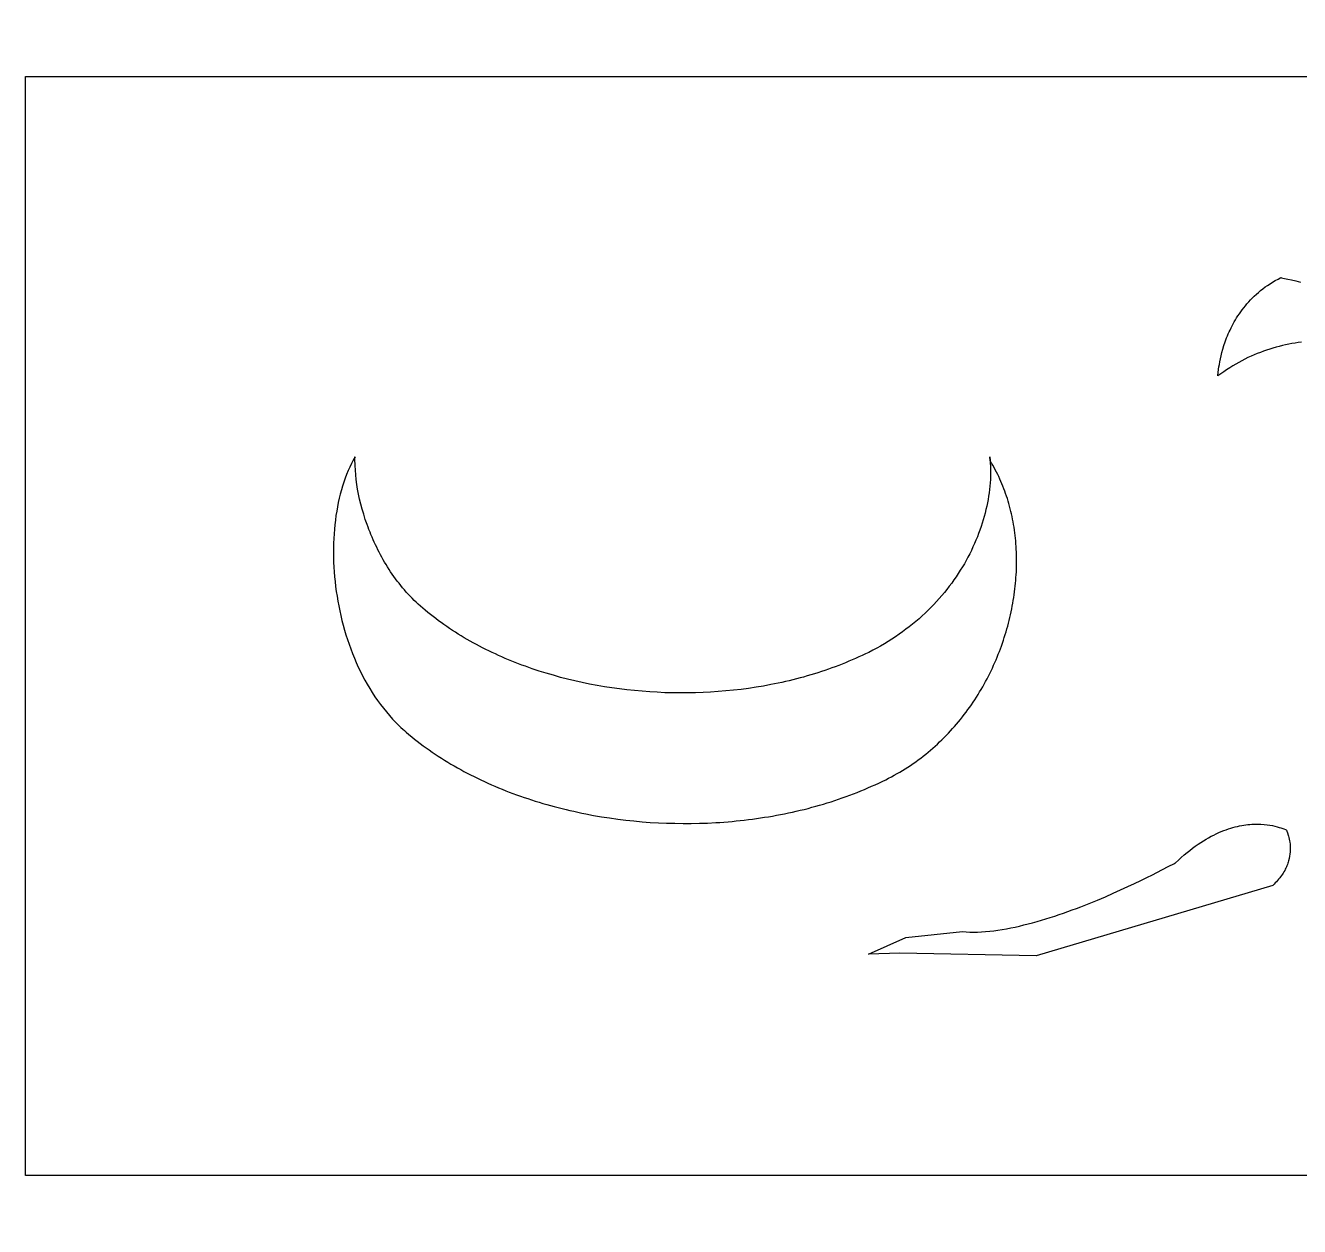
# Model space of a CAD drawing. Extents: x 3.2 to 84.5, y 37.4 to 61.3.
# Drawn here: x 3.19 to 14.85, y 50.27 to 61.27 of the extents above; entities that cross this region are included whole.
import ezdxf

# ---------------------------------------------------------------- set-up
doc = ezdxf.new("R2010")
doc.units = 0
doc.layers.add('IMPORT_-_LAMP', color=18, linetype='CONTINUOUS')

msp = doc.modelspace()

# ---------------------------------------------------------------- linework, layer by layer
at = {"layer": 'IMPORT_-_LAMP'}
for points in [[(23.443, 50.267), (23.443, 50.735), (3.192, 50.735), (3.193, 53.567), (3.193, 57.967), (3.193, 60.799), (23.443, 60.799), (23.442, 61.267), (43.692, 61.267), (43.692, 60.799), (63.942, 60.799), (63.942, 61.267), (84.192, 61.267), (84.192, 50.267), (63.942, 50.267), (63.942, 50.735), (43.692, 50.735), (43.692, 50.267)], [(12.018, 57.316), (12.021, 57.287), (12.023, 57.258), (12.024, 57.229), (12.025, 57.199), (12.025, 57.169), (12.025, 57.139), (12.024, 57.109), (12.022, 57.079), (12.019, 57.049), (12.016, 57.018), (12.013, 56.987), (12.008, 56.957), (12.003, 56.926), (11.997, 56.895), (11.991, 56.864), (11.984, 56.833), (11.976, 56.802), (11.968, 56.77), (11.959, 56.739), (11.95, 56.708), (11.939, 56.677), (11.929, 56.646), (11.917, 56.615), (11.905, 56.584), (11.892, 56.553), (11.879, 56.522), (11.865, 56.491), (11.85, 56.46), (11.835, 56.429), (11.819, 56.399), (11.803, 56.368), (11.786, 56.338), (11.768, 56.308), (11.749, 56.278), (11.73, 56.248), (11.711, 56.219), (11.69, 56.19), (11.67, 56.16), (11.648, 56.132), (11.626, 56.103), (11.603, 56.075), (11.58, 56.047), (11.556, 56.019), (11.531, 55.991), (11.506, 55.964), (11.48, 55.938), (11.454, 55.911), (11.427, 55.885), (11.399, 55.859), (11.371, 55.834), (11.342, 55.809), (11.312, 55.784), (11.282, 55.76), (11.251, 55.737), (11.22, 55.713), (11.188, 55.691), (11.156, 55.668), (11.122, 55.646), (11.089, 55.625), (11.054, 55.604), (11.019, 55.584), (10.984, 55.564), (10.948, 55.545), (10.911, 55.526), (10.881, 55.512), (10.851, 55.498), (10.821, 55.484), (10.791, 55.47), (10.76, 55.457), (10.73, 55.444), (10.699, 55.431), (10.668, 55.418), (10.636, 55.406), (10.605, 55.394), (10.573, 55.383), (10.542, 55.371), (10.51, 55.36), (10.478, 55.35), (10.446, 55.339), (10.413, 55.329), (10.381, 55.319), (10.348, 55.31), (10.315, 55.3), (10.282, 55.291), (10.249, 55.283), (10.216, 55.274), (10.183, 55.266), (10.15, 55.258), (10.116, 55.251), (10.083, 55.244), (10.015, 55.23), (9.947, 55.217), (9.879, 55.206), (9.81, 55.196), (9.742, 55.187), (9.673, 55.179), (9.603, 55.172), (9.534, 55.166), (9.464, 55.161), (9.395, 55.158), (9.325, 55.155), (9.255, 55.154), (9.185, 55.154), (9.115, 55.155), (9.045, 55.156), (8.975, 55.16), (8.906, 55.164), (8.836, 55.169), (8.767, 55.175), (8.698, 55.183), (8.629, 55.191), (8.56, 55.201), (8.492, 55.211), (8.424, 55.223), (8.356, 55.236), (8.289, 55.25), (8.222, 55.265), (8.155, 55.28), (8.089, 55.297), (8.024, 55.316), (7.959, 55.335), (7.895, 55.355), (7.831, 55.376), (7.768, 55.398), (7.737, 55.41), (7.706, 55.421), (7.675, 55.433), (7.644, 55.446), (7.614, 55.458), (7.583, 55.471), (7.553, 55.484), (7.523, 55.497), (7.494, 55.511), (7.464, 55.525), (7.435, 55.539), (7.406, 55.553), (7.377, 55.568), (7.348, 55.582), (7.32, 55.597), (7.291, 55.613), (7.263, 55.628), (7.236, 55.644), (7.208, 55.66), (7.181, 55.677), (7.154, 55.693), (7.127, 55.71), (7.101, 55.727), (7.075, 55.744), (7.049, 55.762), (7.023, 55.78), (6.997, 55.798), (6.972, 55.816), (6.948, 55.835), (6.923, 55.854), (6.899, 55.873), (6.875, 55.892), (6.851, 55.911), (6.828, 55.931), (6.808, 55.949), (6.788, 55.966), (6.769, 55.984), (6.75, 56.002), (6.732, 56.021), (6.714, 56.04), (6.696, 56.059), (6.678, 56.078), (6.661, 56.098), (6.644, 56.118), (6.628, 56.138), (6.612, 56.159), (6.596, 56.179), (6.58, 56.2), (6.565, 56.221), (6.55, 56.243), (6.535, 56.264), (6.521, 56.286), (6.507, 56.308), (6.494, 56.33), (6.48, 56.352), (6.467, 56.374), (6.455, 56.397), (6.442, 56.419), (6.43, 56.442), (6.419, 56.465), (6.407, 56.488), (6.396, 56.511), (6.385, 56.534), (6.375, 56.557), (6.365, 56.58), (6.355, 56.604), (6.346, 56.627), (6.336, 56.65), (6.328, 56.673), (6.319, 56.697), (6.303, 56.744), (6.288, 56.79), (6.275, 56.837), (6.262, 56.883), (6.251, 56.929), (6.242, 56.975), (6.233, 57.02), (6.226, 57.064), (6.22, 57.109), (6.215, 57.152), (6.212, 57.195), (6.209, 57.236), (6.209, 57.257), (6.208, 57.277), (6.208, 57.297), (6.208, 57.317), (6.209, 57.317), (6.192, 57.287), (6.176, 57.255), (6.16, 57.223), (6.146, 57.19), (6.132, 57.156), (6.119, 57.121), (6.106, 57.086), (6.095, 57.049), (6.084, 57.013), (6.074, 56.975), (6.064, 56.937), (6.056, 56.898), (6.048, 56.858), (6.041, 56.818), (6.034, 56.778), (6.029, 56.737), (6.024, 56.695), (6.02, 56.654), (6.017, 56.611), (6.014, 56.569), (6.012, 56.526), (6.011, 56.482), (6.011, 56.439), (6.012, 56.395), (6.013, 56.351), (6.015, 56.307), (6.018, 56.263), (6.022, 56.218), (6.026, 56.174), (6.031, 56.129), (6.037, 56.084), (6.044, 56.04), (6.051, 55.995), (6.06, 55.951), (6.069, 55.906), (6.079, 55.862), (6.089, 55.818), (6.101, 55.774), (6.113, 55.73), (6.126, 55.686), (6.14, 55.643), (6.154, 55.6), (6.17, 55.558), (6.186, 55.515), (6.203, 55.474), (6.22, 55.432), (6.239, 55.391), (6.258, 55.351), (6.278, 55.311), (6.299, 55.271), (6.321, 55.233), (6.344, 55.194), (6.367, 55.157), (6.391, 55.12), (6.416, 55.084), (6.442, 55.048), (6.468, 55.014), (6.496, 54.98), (6.524, 54.947), (6.553, 54.914), (6.568, 54.899), (6.583, 54.883), (6.598, 54.868), (6.613, 54.853), (6.629, 54.838), (6.645, 54.823), (6.661, 54.809), (6.677, 54.795), (6.702, 54.773), (6.728, 54.752), (6.753, 54.731), (6.779, 54.711), (6.806, 54.691), (6.833, 54.671), (6.86, 54.651), (6.887, 54.632), (6.915, 54.613), (6.942, 54.594), (6.971, 54.575), (6.999, 54.557), (7.028, 54.539), (7.057, 54.521), (7.086, 54.503), (7.116, 54.486), (7.146, 54.469), (7.176, 54.452), (7.206, 54.436), (7.236, 54.42), (7.267, 54.404), (7.298, 54.388), (7.33, 54.373), (7.361, 54.357), (7.393, 54.343), (7.425, 54.328), (7.457, 54.314), (7.489, 54.3), (7.522, 54.286), (7.555, 54.273), (7.588, 54.259), (7.621, 54.246), (7.654, 54.234), (7.688, 54.221), (7.722, 54.209), (7.756, 54.198), (7.79, 54.186), (7.824, 54.175), (7.859, 54.164), (7.893, 54.153), (7.928, 54.143), (7.963, 54.133), (7.998, 54.123), (8.033, 54.113), (8.069, 54.104), (8.104, 54.095), (8.14, 54.086), (8.176, 54.078), (8.211, 54.07), (8.247, 54.062), (8.284, 54.054), (8.32, 54.047), (8.392, 54.033), (8.466, 54.021), (8.539, 54.009), (8.613, 53.999), (8.687, 53.99), (8.761, 53.982), (8.836, 53.975), (8.911, 53.969), (8.986, 53.965), (9.061, 53.962), (9.136, 53.96), (9.211, 53.959), (9.286, 53.959), (9.361, 53.96), (9.436, 53.963), (9.511, 53.967), (9.548, 53.969), (9.586, 53.972), (9.623, 53.975), (9.66, 53.978), (9.698, 53.982), (9.735, 53.985), (9.772, 53.99), (9.809, 53.994), (9.846, 53.999), (9.883, 54.004), (9.92, 54.009), (9.957, 54.015), (9.993, 54.021), (10.03, 54.027), (10.067, 54.034), (10.103, 54.041), (10.139, 54.048), (10.176, 54.055), (10.212, 54.063), (10.248, 54.071), (10.284, 54.08), (10.319, 54.088), (10.355, 54.097), (10.39, 54.107), (10.426, 54.116), (10.461, 54.126), (10.496, 54.137), (10.531, 54.147), (10.566, 54.158), (10.6, 54.169), (10.635, 54.181), (10.669, 54.193), (10.703, 54.205), (10.737, 54.217), (10.771, 54.23), (10.804, 54.243), (10.838, 54.257), (10.871, 54.27), (10.904, 54.284), (10.937, 54.299), (10.969, 54.313), (11.002, 54.328), (11.034, 54.344), (11.066, 54.359), (11.092, 54.373), (11.119, 54.386), (11.144, 54.4), (11.17, 54.415), (11.195, 54.429), (11.22, 54.444), (11.245, 54.46), (11.269, 54.475), (11.293, 54.491), (11.317, 54.508), (11.341, 54.524), (11.364, 54.541), (11.387, 54.558), (11.41, 54.576), (11.432, 54.593), (11.454, 54.611), (11.476, 54.63), (11.498, 54.648), (11.519, 54.667), (11.54, 54.686), (11.56, 54.706), (11.581, 54.725), (11.601, 54.745), (11.621, 54.765), (11.64, 54.785), (11.659, 54.806), (11.678, 54.827), (11.697, 54.848), (11.715, 54.869), (11.733, 54.89), (11.751, 54.912), (11.768, 54.934), (11.785, 54.956), (11.802, 54.978), (11.819, 55.001), (11.835, 55.023), (11.851, 55.046), (11.866, 55.069), (11.882, 55.092), (11.897, 55.116), (11.912, 55.139), (11.926, 55.163), (11.94, 55.186), (11.954, 55.21), (11.968, 55.235), (11.981, 55.259), (11.994, 55.283), (12.006, 55.308), (12.019, 55.332), (12.031, 55.357), (12.043, 55.382), (12.054, 55.407), (12.065, 55.432), (12.076, 55.457), (12.087, 55.482), (12.097, 55.508), (12.107, 55.533), (12.117, 55.559), (12.126, 55.584), (12.135, 55.61), (12.144, 55.636), (12.152, 55.662), (12.16, 55.688), (12.168, 55.714), (12.176, 55.74), (12.183, 55.766), (12.19, 55.792), (12.196, 55.818), (12.203, 55.844), (12.209, 55.87), (12.214, 55.897), (12.22, 55.923), (12.225, 55.949), (12.229, 55.975), (12.234, 56.002), (12.238, 56.028), (12.242, 56.054), (12.245, 56.08), (12.249, 56.107), (12.252, 56.133), (12.254, 56.159), (12.256, 56.185), (12.258, 56.211), (12.26, 56.237), (12.262, 56.264), (12.263, 56.29), (12.263, 56.316), (12.264, 56.341), (12.264, 56.367), (12.264, 56.393), (12.263, 56.419), (12.262, 56.444), (12.261, 56.47), (12.26, 56.495), (12.258, 56.521), (12.256, 56.546), (12.253, 56.571), (12.251, 56.596), (12.248, 56.621), (12.244, 56.646), (12.241, 56.671), (12.237, 56.696), (12.233, 56.72), (12.228, 56.745), (12.223, 56.769), (12.218, 56.793), (12.212, 56.817), (12.206, 56.841), (12.2, 56.864), (12.194, 56.888), (12.187, 56.911), (12.18, 56.934), (12.172, 56.957), (12.164, 56.98), (12.156, 57.003), (12.148, 57.025), (12.139, 57.048), (12.13, 57.07), (12.121, 57.092), (12.111, 57.113), (12.101, 57.135), (12.091, 57.156), (12.08, 57.177), (12.069, 57.198), (12.058, 57.218), (12.046, 57.239), (12.034, 57.259), (12.022, 57.279)], [(12.018, 57.316), (12.021, 57.287), (12.023, 57.258), (12.024, 57.229), (12.025, 57.199), (12.025, 57.169), (12.025, 57.139), (12.024, 57.109), (12.022, 57.079), (12.019, 57.049), (12.016, 57.018), (12.013, 56.987), (12.008, 56.957), (12.003, 56.926), (11.997, 56.895), (11.991, 56.864), (11.984, 56.833), (11.976, 56.802), (11.968, 56.77), (11.959, 56.739), (11.95, 56.708), (11.939, 56.677), (11.929, 56.646), (11.917, 56.615), (11.905, 56.584), (11.892, 56.553), (11.879, 56.522), (11.865, 56.491), (11.85, 56.46), (11.835, 56.429), (11.819, 56.399), (11.803, 56.368), (11.786, 56.338), (11.768, 56.308), (11.749, 56.278), (11.73, 56.248), (11.711, 56.219), (11.69, 56.19), (11.67, 56.16), (11.648, 56.132), (11.626, 56.103), (11.603, 56.075), (11.58, 56.047), (11.556, 56.019), (11.531, 55.991), (11.506, 55.964), (11.48, 55.938), (11.454, 55.911), (11.427, 55.885), (11.399, 55.859), (11.371, 55.834), (11.342, 55.809), (11.312, 55.784), (11.282, 55.76), (11.251, 55.737), (11.22, 55.713), (11.188, 55.691), (11.156, 55.668), (11.122, 55.646), (11.089, 55.625), (11.054, 55.604), (11.019, 55.584), (10.984, 55.564), (10.948, 55.545), (10.911, 55.526), (10.881, 55.512), (10.851, 55.498), (10.821, 55.484), (10.791, 55.47), (10.76, 55.457), (10.73, 55.444), (10.699, 55.431), (10.668, 55.418), (10.636, 55.406), (10.605, 55.394), (10.573, 55.383), (10.542, 55.371), (10.51, 55.36), (10.478, 55.35), (10.446, 55.339), (10.413, 55.329), (10.381, 55.319), (10.348, 55.31), (10.315, 55.3), (10.282, 55.291), (10.249, 55.283), (10.216, 55.274), (10.183, 55.266), (10.15, 55.258), (10.116, 55.251), (10.083, 55.244), (10.015, 55.23), (9.947, 55.217), (9.879, 55.206), (9.81, 55.196), (9.742, 55.187), (9.673, 55.179), (9.603, 55.172), (9.534, 55.166), (9.464, 55.161), (9.395, 55.158), (9.325, 55.155), (9.255, 55.154), (9.185, 55.154), (9.115, 55.155), (9.045, 55.156), (8.975, 55.16), (8.906, 55.164), (8.836, 55.169), (8.767, 55.175), (8.698, 55.183), (8.629, 55.191), (8.56, 55.201), (8.492, 55.211), (8.424, 55.223), (8.356, 55.236), (8.289, 55.25), (8.222, 55.265), (8.155, 55.28), (8.089, 55.297), (8.024, 55.316), (7.959, 55.335), (7.895, 55.355), (7.831, 55.376), (7.768, 55.398), (7.737, 55.41), (7.706, 55.421), (7.675, 55.433), (7.644, 55.446), (7.614, 55.458), (7.583, 55.471), (7.553, 55.484), (7.523, 55.497), (7.494, 55.511), (7.464, 55.525), (7.435, 55.539), (7.406, 55.553), (7.377, 55.568), (7.348, 55.582), (7.32, 55.597), (7.291, 55.613), (7.263, 55.628), (7.236, 55.644), (7.208, 55.66), (7.181, 55.677), (7.154, 55.693), (7.127, 55.71), (7.101, 55.727), (7.075, 55.744), (7.049, 55.762), (7.023, 55.78), (6.997, 55.798), (6.972, 55.816), (6.948, 55.835), (6.923, 55.854), (6.899, 55.873), (6.875, 55.892), (6.851, 55.911), (6.828, 55.931), (6.808, 55.949), (6.788, 55.966), (6.769, 55.984), (6.75, 56.002), (6.732, 56.021), (6.714, 56.04), (6.696, 56.059), (6.678, 56.078), (6.661, 56.098), (6.644, 56.118), (6.628, 56.138), (6.612, 56.159), (6.596, 56.179), (6.58, 56.2), (6.565, 56.221), (6.55, 56.243), (6.535, 56.264), (6.521, 56.286), (6.507, 56.308), (6.494, 56.33), (6.48, 56.352), (6.467, 56.374), (6.455, 56.397), (6.442, 56.419), (6.43, 56.442), (6.419, 56.465), (6.407, 56.488), (6.396, 56.511), (6.385, 56.534), (6.375, 56.557), (6.365, 56.58), (6.355, 56.604), (6.346, 56.627), (6.336, 56.65), (6.328, 56.673), (6.319, 56.697), (6.303, 56.744), (6.288, 56.79), (6.275, 56.837), (6.262, 56.883), (6.251, 56.929), (6.242, 56.975), (6.233, 57.02), (6.226, 57.064), (6.22, 57.109), (6.215, 57.152), (6.212, 57.195), (6.209, 57.236), (6.209, 57.257), (6.208, 57.277), (6.208, 57.297), (6.208, 57.317), (6.209, 57.317), (6.192, 57.287), (6.176, 57.255), (6.16, 57.223), (6.146, 57.19), (6.132, 57.156), (6.119, 57.121), (6.106, 57.086), (6.095, 57.049), (6.084, 57.013), (6.074, 56.975), (6.064, 56.937), (6.056, 56.898), (6.048, 56.858), (6.041, 56.818), (6.034, 56.778), (6.029, 56.737), (6.024, 56.695), (6.02, 56.654), (6.017, 56.611), (6.014, 56.569), (6.012, 56.526), (6.011, 56.482), (6.011, 56.439), (6.012, 56.395), (6.013, 56.351), (6.015, 56.307), (6.018, 56.263), (6.022, 56.218), (6.026, 56.174), (6.031, 56.129), (6.037, 56.084), (6.044, 56.04), (6.051, 55.995), (6.06, 55.951), (6.069, 55.906), (6.079, 55.862), (6.089, 55.818), (6.101, 55.774), (6.113, 55.73), (6.126, 55.686), (6.14, 55.643), (6.154, 55.6), (6.17, 55.558), (6.186, 55.515), (6.203, 55.474), (6.22, 55.432), (6.239, 55.391), (6.258, 55.351), (6.278, 55.311), (6.299, 55.271), (6.321, 55.233), (6.344, 55.194), (6.367, 55.157), (6.391, 55.12), (6.416, 55.084), (6.442, 55.048), (6.468, 55.014), (6.496, 54.98), (6.524, 54.947), (6.553, 54.914), (6.568, 54.899), (6.583, 54.883), (6.598, 54.868), (6.613, 54.853), (6.629, 54.838), (6.645, 54.823), (6.661, 54.809), (6.677, 54.795), (6.702, 54.773), (6.728, 54.752), (6.753, 54.731), (6.779, 54.711), (6.806, 54.691), (6.833, 54.671), (6.86, 54.651), (6.887, 54.632), (6.915, 54.613), (6.942, 54.594), (6.971, 54.575), (6.999, 54.557), (7.028, 54.539), (7.057, 54.521), (7.086, 54.503), (7.116, 54.486), (7.146, 54.469), (7.176, 54.452), (7.206, 54.436), (7.236, 54.42), (7.267, 54.404), (7.298, 54.388), (7.33, 54.373), (7.361, 54.357), (7.393, 54.343), (7.425, 54.328), (7.457, 54.314), (7.489, 54.3), (7.522, 54.286), (7.555, 54.273), (7.588, 54.259), (7.621, 54.246), (7.654, 54.234), (7.688, 54.221), (7.722, 54.209), (7.756, 54.198), (7.79, 54.186), (7.824, 54.175), (7.859, 54.164), (7.893, 54.153), (7.928, 54.143), (7.963, 54.133), (7.998, 54.123), (8.033, 54.113), (8.069, 54.104), (8.104, 54.095), (8.14, 54.086), (8.176, 54.078), (8.211, 54.07), (8.247, 54.062), (8.284, 54.054), (8.32, 54.047), (8.392, 54.033), (8.466, 54.021), (8.539, 54.009), (8.613, 53.999), (8.687, 53.99), (8.761, 53.982), (8.836, 53.975), (8.911, 53.969), (8.986, 53.965), (9.061, 53.962), (9.136, 53.96), (9.211, 53.959), (9.286, 53.959), (9.361, 53.96), (9.436, 53.963), (9.511, 53.967), (9.548, 53.969), (9.586, 53.972), (9.623, 53.975), (9.66, 53.978), (9.698, 53.982), (9.735, 53.985), (9.772, 53.99), (9.809, 53.994), (9.846, 53.999), (9.883, 54.004), (9.92, 54.009), (9.957, 54.015), (9.993, 54.021), (10.03, 54.027), (10.067, 54.034), (10.103, 54.041), (10.139, 54.048), (10.176, 54.055), (10.212, 54.063), (10.248, 54.071), (10.284, 54.08), (10.319, 54.088), (10.355, 54.097), (10.39, 54.107), (10.426, 54.116), (10.461, 54.126), (10.496, 54.137), (10.531, 54.147), (10.566, 54.158), (10.6, 54.169), (10.635, 54.181), (10.669, 54.193), (10.703, 54.205), (10.737, 54.217), (10.771, 54.23), (10.804, 54.243), (10.838, 54.257), (10.871, 54.27), (10.904, 54.284), (10.937, 54.299), (10.969, 54.313), (11.002, 54.328), (11.034, 54.344), (11.066, 54.359), (11.092, 54.373), (11.119, 54.386), (11.144, 54.4), (11.17, 54.415), (11.195, 54.429), (11.22, 54.444), (11.245, 54.46), (11.269, 54.475), (11.293, 54.491), (11.317, 54.508), (11.341, 54.524), (11.364, 54.541), (11.387, 54.558), (11.41, 54.576), (11.432, 54.593), (11.454, 54.611), (11.476, 54.63), (11.498, 54.648), (11.519, 54.667), (11.54, 54.686), (11.56, 54.706), (11.581, 54.725), (11.601, 54.745), (11.621, 54.765), (11.64, 54.785), (11.659, 54.806), (11.678, 54.827), (11.697, 54.848), (11.715, 54.869), (11.733, 54.89), (11.751, 54.912), (11.768, 54.934), (11.785, 54.956), (11.802, 54.978), (11.819, 55.001), (11.835, 55.023), (11.851, 55.046), (11.866, 55.069), (11.882, 55.092), (11.897, 55.116), (11.912, 55.139), (11.926, 55.163), (11.94, 55.186), (11.954, 55.21), (11.968, 55.235), (11.981, 55.259), (11.994, 55.283), (12.006, 55.308), (12.019, 55.332), (12.031, 55.357), (12.043, 55.382), (12.054, 55.407), (12.065, 55.432), (12.076, 55.457), (12.087, 55.482), (12.097, 55.508), (12.107, 55.533), (12.117, 55.559), (12.126, 55.584), (12.135, 55.61), (12.144, 55.636), (12.152, 55.662), (12.16, 55.688), (12.168, 55.714), (12.176, 55.74), (12.183, 55.766), (12.19, 55.792), (12.196, 55.818), (12.203, 55.844), (12.209, 55.87), (12.214, 55.897), (12.22, 55.923), (12.225, 55.949), (12.229, 55.975), (12.234, 56.002), (12.238, 56.028), (12.242, 56.054), (12.245, 56.08), (12.249, 56.107), (12.252, 56.133), (12.254, 56.159), (12.256, 56.185), (12.258, 56.211), (12.26, 56.237), (12.262, 56.264), (12.263, 56.29), (12.263, 56.316), (12.264, 56.341), (12.264, 56.367), (12.264, 56.393), (12.263, 56.419), (12.262, 56.444), (12.261, 56.47), (12.26, 56.495), (12.258, 56.521), (12.256, 56.546), (12.253, 56.571), (12.251, 56.596), (12.248, 56.621), (12.244, 56.646), (12.241, 56.671), (12.237, 56.696), (12.233, 56.72), (12.228, 56.745), (12.223, 56.769), (12.218, 56.793), (12.212, 56.817), (12.206, 56.841), (12.2, 56.864), (12.194, 56.888), (12.187, 56.911), (12.18, 56.934), (12.172, 56.957), (12.164, 56.98), (12.156, 57.003), (12.148, 57.025), (12.139, 57.048), (12.13, 57.07), (12.121, 57.092), (12.111, 57.113), (12.101, 57.135), (12.091, 57.156), (12.08, 57.177), (12.069, 57.198), (12.058, 57.218), (12.046, 57.239), (12.034, 57.259), (12.022, 57.279)], [(14.609, 53.391), (12.444, 52.746), (11.197, 52.771), (10.91, 52.762), (11.249, 52.913), (11.768, 52.968), (11.802, 52.965), (11.836, 52.964), (11.871, 52.964), (11.907, 52.964), (11.943, 52.966), (11.98, 52.969), (12.018, 52.972), (12.056, 52.976), (12.094, 52.982), (12.133, 52.988), (12.172, 52.994), (12.211, 53.002), (12.251, 53.01), (12.291, 53.019), (12.331, 53.029), (12.371, 53.039), (12.411, 53.05), (12.452, 53.061), (12.492, 53.073), (12.532, 53.085), (12.573, 53.098), (12.613, 53.111), (12.653, 53.124), (12.694, 53.138), (12.733, 53.152), (12.773, 53.167), (12.812, 53.181), (12.851, 53.196), (12.928, 53.226), (13.004, 53.257), (13.077, 53.288), (13.148, 53.319), (13.216, 53.35), (13.281, 53.38), (13.343, 53.409), (13.402, 53.437), (13.456, 53.463), (13.507, 53.489), (13.593, 53.533), (13.659, 53.567), (13.702, 53.59), (13.714, 53.596), (13.72, 53.599), (13.746, 53.624), (13.772, 53.647), (13.798, 53.67), (13.824, 53.692), (13.85, 53.712), (13.875, 53.732), (13.9, 53.75), (13.925, 53.768), (13.95, 53.784), (13.974, 53.8), (13.998, 53.814), (14.022, 53.828), (14.046, 53.841), (14.069, 53.853), (14.092, 53.864), (14.115, 53.875), (14.138, 53.884), (14.16, 53.893), (14.182, 53.901), (14.203, 53.909), (14.224, 53.916), (14.245, 53.922), (14.266, 53.927), (14.286, 53.932), (14.306, 53.936), (14.325, 53.94), (14.345, 53.943), (14.363, 53.946), (14.382, 53.948), (14.4, 53.95), (14.417, 53.951), (14.435, 53.952), (14.451, 53.953), (14.468, 53.953), (14.484, 53.953), (14.499, 53.952), (14.529, 53.95), (14.557, 53.947), (14.583, 53.943), (14.607, 53.939), (14.629, 53.934), (14.65, 53.928), (14.668, 53.923), (14.684, 53.918), (14.71, 53.909), (14.726, 53.902), (14.731, 53.901), (14.733, 53.9), (14.734, 53.897), (14.738, 53.887), (14.743, 53.872), (14.75, 53.853), (14.753, 53.841), (14.757, 53.829), (14.76, 53.816), (14.762, 53.801), (14.765, 53.786), (14.767, 53.77), (14.768, 53.753), (14.769, 53.735), (14.769, 53.717), (14.768, 53.698), (14.766, 53.678), (14.763, 53.658), (14.759, 53.637), (14.754, 53.616), (14.751, 53.605), (14.747, 53.594), (14.743, 53.583), (14.739, 53.572), (14.734, 53.561), (14.729, 53.55), (14.724, 53.539), (14.718, 53.528), (14.711, 53.517), (14.705, 53.505), (14.697, 53.494), (14.69, 53.483), (14.681, 53.471), (14.673, 53.46), (14.663, 53.448), (14.653, 53.437), (14.643, 53.425), (14.632, 53.414), (14.621, 53.402)], [(14.609, 53.391), (12.444, 52.746), (11.197, 52.771), (10.91, 52.762), (11.249, 52.913), (11.768, 52.968), (11.802, 52.965), (11.836, 52.964), (11.871, 52.964), (11.907, 52.964), (11.943, 52.966), (11.98, 52.969), (12.018, 52.972), (12.056, 52.976), (12.094, 52.982), (12.133, 52.988), (12.172, 52.994), (12.211, 53.002), (12.251, 53.01), (12.291, 53.019), (12.331, 53.029), (12.371, 53.039), (12.411, 53.05), (12.452, 53.061), (12.492, 53.073), (12.532, 53.085), (12.573, 53.098), (12.613, 53.111), (12.653, 53.124), (12.694, 53.138), (12.733, 53.152), (12.773, 53.167), (12.812, 53.181), (12.851, 53.196), (12.928, 53.226), (13.004, 53.257), (13.077, 53.288), (13.148, 53.319), (13.216, 53.35), (13.281, 53.38), (13.343, 53.409), (13.402, 53.437), (13.456, 53.463), (13.507, 53.489), (13.593, 53.533), (13.659, 53.567), (13.702, 53.59), (13.714, 53.596), (13.72, 53.599), (13.746, 53.624), (13.772, 53.647), (13.798, 53.67), (13.824, 53.692), (13.85, 53.712), (13.875, 53.732), (13.9, 53.75), (13.925, 53.768), (13.95, 53.784), (13.974, 53.8), (13.998, 53.814), (14.022, 53.828), (14.046, 53.841), (14.069, 53.853), (14.092, 53.864), (14.115, 53.875), (14.138, 53.884), (14.16, 53.893), (14.182, 53.901), (14.203, 53.909), (14.224, 53.916), (14.245, 53.922), (14.266, 53.927), (14.286, 53.932), (14.306, 53.936), (14.325, 53.94), (14.345, 53.943), (14.363, 53.946), (14.382, 53.948), (14.4, 53.95), (14.417, 53.951), (14.435, 53.952), (14.451, 53.953), (14.468, 53.953), (14.484, 53.953), (14.499, 53.952), (14.529, 53.95), (14.557, 53.947), (14.583, 53.943), (14.607, 53.939), (14.629, 53.934), (14.65, 53.928), (14.668, 53.923), (14.684, 53.918), (14.71, 53.909), (14.726, 53.902), (14.731, 53.901), (14.733, 53.9), (14.734, 53.897), (14.738, 53.887), (14.743, 53.872), (14.75, 53.853), (14.753, 53.841), (14.757, 53.829), (14.76, 53.816), (14.762, 53.801), (14.765, 53.786), (14.767, 53.77), (14.768, 53.753), (14.769, 53.735), (14.769, 53.717), (14.768, 53.698), (14.766, 53.678), (14.763, 53.658), (14.759, 53.637), (14.754, 53.616), (14.751, 53.605), (14.747, 53.594), (14.743, 53.583), (14.739, 53.572), (14.734, 53.561), (14.729, 53.55), (14.724, 53.539), (14.718, 53.528), (14.711, 53.517), (14.705, 53.505), (14.697, 53.494), (14.69, 53.483), (14.681, 53.471), (14.673, 53.46), (14.663, 53.448), (14.653, 53.437), (14.643, 53.425), (14.632, 53.414), (14.621, 53.402)]]:
    msp.add_lwpolyline(points, close=True, dxfattribs=at)
msp.add_lwpolyline([(14.872, 58.368), (14.843, 58.363), (14.814, 58.359), (14.785, 58.354), (14.756, 58.348), (14.727, 58.342), (14.698, 58.335), (14.669, 58.328), (14.64, 58.321), (14.611, 58.312), (14.582, 58.303), (14.553, 58.294), (14.525, 58.284), (14.496, 58.273), (14.467, 58.262), (14.439, 58.25), (14.411, 58.238), (14.382, 58.225), (14.354, 58.211), (14.326, 58.196), (14.298, 58.181), (14.27, 58.166), (14.242, 58.149), (14.215, 58.132), (14.187, 58.114), (14.16, 58.096), (14.133, 58.077), (14.106, 58.057), (14.106, 58.059), (14.107, 58.065), (14.109, 58.087), (14.113, 58.119), (14.116, 58.14), (14.12, 58.162), (14.124, 58.187), (14.13, 58.214), (14.136, 58.242), (14.144, 58.272), (14.152, 58.304), (14.162, 58.337), (14.174, 58.371), (14.187, 58.406), (14.194, 58.424), (14.202, 58.442), (14.21, 58.46), (14.218, 58.478), (14.227, 58.497), (14.236, 58.515), (14.246, 58.534), (14.256, 58.553), (14.267, 58.571), (14.278, 58.59), (14.29, 58.608), (14.303, 58.627), (14.316, 58.646), (14.329, 58.664), (14.343, 58.682), (14.358, 58.701), (14.373, 58.719), (14.389, 58.737), (14.405, 58.755), (14.423, 58.772), (14.44, 58.789), (14.459, 58.806), (14.478, 58.823), (14.498, 58.84), (14.518, 58.856), (14.54, 58.872), (14.561, 58.887), (14.584, 58.902), (14.608, 58.917), (14.632, 58.931), (14.657, 58.945), (14.683, 58.958), (14.688, 58.957), (14.701, 58.954), (14.748, 58.944), (14.781, 58.937), (14.82, 58.928), (14.864, 58.917)], dxfattribs=at)

doc.saveas('drawing.dxf')
